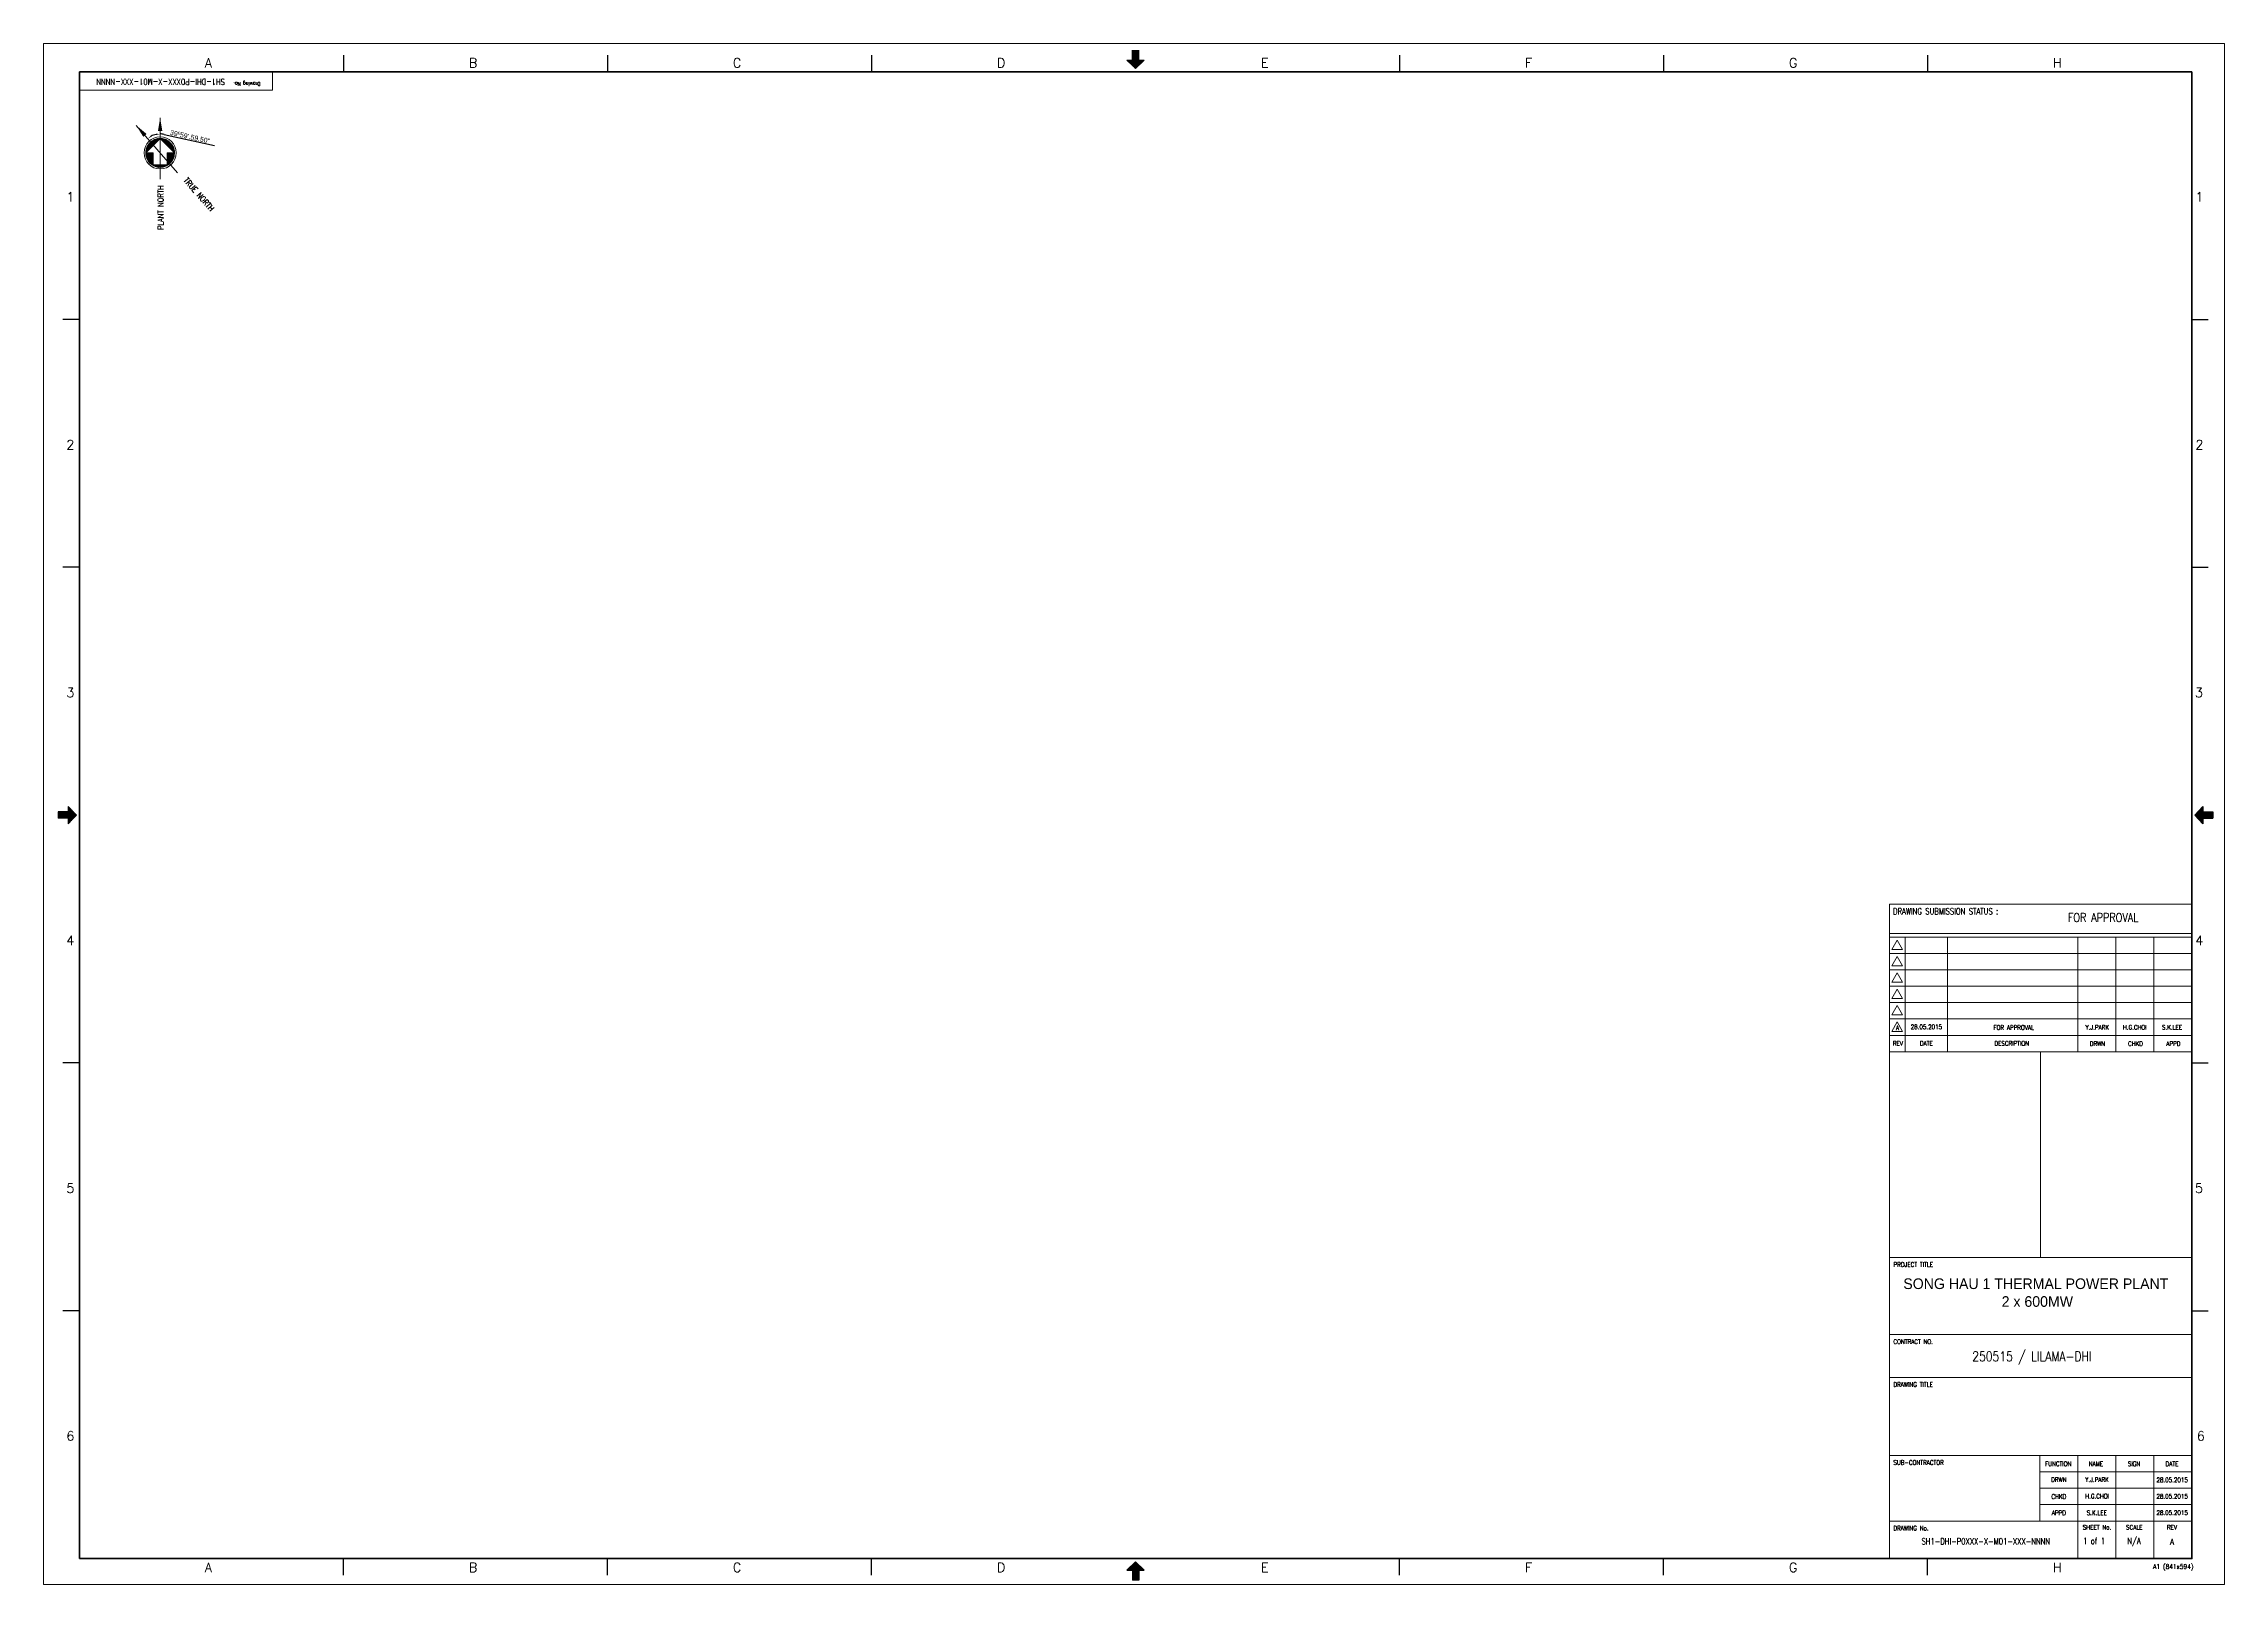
# Model space of a CAD drawing. Header units: millimetres. Extents: x 0 to 841, y 0 to 594.
import ezdxf
from ezdxf.enums import TextEntityAlignment as Align

# ---------------------------------------------------------------- set-up
doc = ezdxf.new("R2010")
doc.units = ezdxf.units.MM
doc.layers.get('DefPoints').update_dxf_attribs({"lineweight": 0})
for name, color, linetype in [('_DIM', 7, 'Continuous'), ('_EQUIP', 3, 'Continuous'), ('_KEYPLAN', 7, 'Continuous'), ('_TITLE BLOCK', 7, 'Continuous'), ('FRAME2', 8, 'Continuous'), ('타이틀', 7, 'Continuous')]:
    doc.layers.add(name, color=color, linetype=linetype)
doc.layers.add('PROJECT-TEXT', color=7, linetype='Continuous', lineweight=50)
doc.styles.add('arial', font='arial.ttf')
doc.styles.add('CG', font='romans.shx')
doc.styles.add('ROMANC', font='romanc', dxfattribs={"bigfont": 'whgdtxt'})
doc.styles.add('ROMANS', font='ROMANS.shx', dxfattribs={"width": 0.8})
doc.dimstyles.new('VT4_GA(350)', dxfattribs={"dimscale": 300, "dimtxt": 3, "dimasz": 2.5, "dimexe": 1.5, "dimexo": 0.5, "dimgap": 0.5, "dimtad": 1, "dimdec": 0, "dimdsep": 46, "dimlunit": 6, "dimtxsty": 'Standard', "dimcen": 0, "dimclrd": 4, "dimclre": 4, "dimclrt": 7, "dimadec": 0, "dimazin": 0, "dimtfac": 1, "dimtdec": 0, "dimtmove": 0, "dimatfit": 3, "dimfxl": 0.18, "dimtolj": 1, "dimtzin": 0, "dimarcsym": 1})

# ---------------------------------------------------------------- blocks, each defined once
blk = doc.blocks.new('*D4')
at = {"layer": '_DIM', "color": 4, "lineweight": -2, "transparency": 16777216}
blk.add_line((-19288, -7739), (-10211, -9764), dxfattribs=at)
for start, end in [(102.57687, 118.42313), (77.42313, 90)]:
    blk.add_arc((-20033, -11080), 3424, start, end, dxfattribs=at)
at = {"layer": '_DIM', "color": 4, "linetype": 'Continuous', "lineweight": 0, "transparency": 16777216}
for points in [[(-20792, -7615), (-20765, -7863), (-20033, -7657)], [(-21592, -8172), (-21734, -7967), (-22279, -8496)]]:
    blk.add_solid(points, dxfattribs=at)
at = {"layer": 'DefPoints', "color": 0, "linetype": 'Continuous', "lineweight": 0, "transparency": 16777216}
for p in [(-24348, -6117), (-20033, -4760), (-21605, -8039), (-16895, -14691), (-20033, -15864)]:
    blk.add_point(p, dxfattribs=at)
at = {"layer": '_DIM', "color": 7, "linetype": 'Continuous', "transparency": 16777216, "insert": (-14619, -8166), "char_height": 900, "attachment_point": 5, "rotation": 347.42313}
blk.add_mtext('\\A1;39º59\'.59.50"', dxfattribs=at)
blk = doc.blocks.new('A$C34382222')
at = {"layer": '_KEYPLAN', "color": 2, "linetype": 'Continuous', "lineweight": 0}
for p, q in [((-16894.8, -14690.6), (-24347.8, -6116.9)), ((-20033.2, -15864), (-20033.2, -4759.8)), ((-20033.5, -8472.3), (-22641.1, -11080.4)), ((-20033.5, -8472.3), (-22641.1, -11080.4)), ((-21297.5, -11080.3), (-22641.1, -11080.4)), ((-21297.5, -11080.3), (-22641.1, -11080.4)), ((-20097, -8473.1), (-22640.3, -11016.4)), ((-20097, -8473.1), (-22640.3, -11016.4)), ((-20162.3, -8475.6), (-22637.8, -10951)), ((-20162.3, -8475.6), (-22637.8, -10951)), ((-20230.4, -8480.2), (-22633.5, -10883.1)), ((-20230.4, -8480.2), (-22633.5, -10883.1)), ((-20299.6, -8486.5), (-22626.9, -10813.7)), ((-20299.6, -8486.5), (-22626.9, -10813.7)), ((-20371.3, -8494.7), (-22618.8, -10742.3)), ((-20371.3, -8494.7), (-22618.8, -10742.3)), ((-20444.8, -8505.3), (-22608.7, -10668.5)), ((-20444.8, -8505.3), (-22608.7, -10668.5)), ((-20521.7, -8518.4), (-22594.8, -10592.2)), ((-20521.7, -8518.4), (-22594.8, -10592.2)), ((-22594, -11080.4), (-22593.9, -11573.7)), ((-22594, -11080.4), (-22593.9, -11573.7)), ((-20601.2, -8535.3), (-22577.9, -10512.6)), ((-20601.2, -8535.3), (-22577.9, -10512.6)), ((-20684.6, -8555.4), (-22558, -10428.7)), ((-20684.6, -8555.4), (-22558, -10428.7)), ((-22549, -11080.1), (-22549, -11766.6)), ((-22549, -11080.1), (-22549, -11766.6)), ((-20771.8, -8579.1), (-22534.6, -10341.8)), ((-20771.8, -8579.1), (-22534.6, -10341.8)), ((-20863.6, -8608.5), (-22505.2, -10249.2)), ((-20863.6, -8608.5), (-22505.2, -10249.2)), ((-22504.6, -11080.1), (-22504.6, -11912.9)), ((-22504.6, -11080.1), (-22504.6, -11912.9)), ((-20962.5, -8643.7), (-22469.8, -10151.1)), ((-20962.5, -8643.7), (-22469.8, -10151.1)), ((-22459.9, -11080.1), (-22459.9, -12035.2)), ((-22459.9, -11080.1), (-22459.9, -12035.2)), ((-21069, -8687), (-22426.4, -10044)), ((-21069, -8687), (-22426.4, -10044)), ((-22415, -11080.1), (-22414.9, -12142)), ((-22415, -11080.1), (-22414.9, -12142)), ((-21186.7, -8741), (-22372.2, -9926.6)), ((-21186.7, -8741), (-22372.2, -9926.6)), ((-22370.3, -11080.1), (-22370.2, -12237.1)), ((-22370.3, -11080.1), (-22370.2, -12237.1)), ((-22325.6, -11080.4), (-22325.6, -12323.2)), ((-22325.6, -11080.4), (-22325.6, -12323.2)), ((-21321.2, -8812.6), (-22300.6, -9792)), ((-21321.2, -8812.6), (-22300.6, -9792)), ((-22280.9, -11080.4), (-22280.6, -12402.5)), ((-22280.9, -11080.4), (-22280.6, -12402.5)), ((-22236.5, -11080.4), (-22236.7, -12475.8)), ((-22236.5, -11080.4), (-22236.7, -12475.8)), ((-21486.9, -8915.6), (-22198.2, -9626.4)), ((-21486.9, -8915.6), (-22198.2, -9626.4)), ((-22191.6, -11080.1), (-22191.5, -12543.6)), ((-22191.6, -11080.1), (-22191.5, -12543.6)), ((-22146.9, -11080.1), (-22146.8, -12607.9)), ((-22146.9, -11080.1), (-22146.8, -12607.9)), ((-22102.5, -11080.1), (-22102.2, -12667.5)), ((-22102.5, -11080.1), (-22102.2, -12667.5)), ((-22057.3, -11080.4), (-22057.2, -12724.2)), ((-22057.3, -11080.4), (-22057.2, -12724.2)), ((-22012.6, -11080.4), (-22012.8, -12777.9)), ((-22012.6, -11080.4), (-22012.8, -12777.9)), ((-21967.9, -11080.4), (-21967.8, -12828.8)), ((-21967.9, -11080.4), (-21967.8, -12828.8)), ((-21923.5, -11080.4), (-21923.7, -12876.8)), ((-21923.5, -11080.4), (-21923.7, -12876.8)), ((-21878.8, -11080.4), (-21878.8, -12922.8)), ((-21878.8, -11080.4), (-21878.8, -12922.8)), ((-21833.9, -11080.1), (-21833.5, -12967.2)), ((-21833.9, -11080.1), (-21833.5, -12967.2)), ((-21788.9, -11080.1), (-21789.1, -13007.8)), ((-21788.9, -11080.1), (-21789.1, -13007.8)), ((-21744.2, -11080.1), (-21744.2, -13048.1)), ((-21744.2, -11080.1), (-21744.2, -13048.1)), ((-21699.6, -11080.1), (-21699.8, -13086)), ((-21699.6, -11080.1), (-21699.8, -13086)), ((-21655.4, -11080.1), (-21655.4, -13122.2)), ((-21655.4, -11080.1), (-21655.4, -13122.2)), ((-21610.5, -11080.3), (-21610.1, -13157.1)), ((-21610.5, -11080.3), (-21610.1, -13157.1)), ((-21565.5, -11080.3), (-21565.5, -13190.3)), ((-21565.5, -11080.3), (-21565.5, -13190.3)), ((-21520.9, -11080.1), (-21521, -13221.9)), ((-21520.9, -11080.1), (-21521, -13221.9)), ((-21475.9, -11080.3), (-21476.1, -13252.4)), ((-21475.9, -11080.3), (-21476.1, -13252.4)), ((-21431.8, -11080.1), (-21431.4, -13281.3)), ((-21431.8, -11080.1), (-21431.4, -13281.3)), ((-21386.5, -11080.3), (-21386.5, -13309.1)), ((-21386.5, -11080.3), (-21386.5, -13309.1)), ((-21342.1, -11080.3), (-21342.3, -13335.5)), ((-21342.1, -11080.3), (-21342.3, -13335.5)), ((-21297.5, -11080.3), (-21297.4, -13270.1)), ((-21297.5, -11080.3), (-21297.4, -13270.1)), ((-20033.5, -8472.3), (-17425.7, -11080.2)), ((-20033.5, -8472.3), (-17425.7, -11080.2)), ((-19969.7, -8473.1), (-17425.9, -11016.2)), ((-19969.7, -8473.1), (-17425.9, -11016.2)), ((-19904.1, -8475.6), (-17428.1, -10950.8)), ((-19904.1, -8475.6), (-17428.1, -10950.8)), ((-19836, -8480.2), (-17433, -10882.9)), ((-19836, -8480.2), (-17433, -10882.9)), ((-19766.8, -8486.5), (-17439.3, -10813.5)), ((-19766.8, -8486.5), (-17439.3, -10813.5)), ((-19695.4, -8494.6), (-17447.5, -10741.8)), ((-19695.4, -8494.6), (-17447.5, -10741.8)), ((-19621.3, -8505.3), (-17458.1, -10668)), ((-19621.3, -8505.3), (-17458.1, -10668)), ((-19545, -8518.3), (-17471.2, -10591.7)), ((-19545, -8518.3), (-17471.2, -10591.7)), ((-19465.2, -8534.9), (-17488.1, -10512.4)), ((-19465.2, -8534.9), (-17488.1, -10512.4)), ((-19381.8, -8555.1), (-17508, -10428.5)), ((-19381.8, -8555.1), (-17508, -10428.5)), ((-19294.6, -8579.1), (-17531.9, -10341.9)), ((-19294.6, -8579.1), (-17531.9, -10341.9)), ((-19202.3, -8608.5), (-17561.1, -10249.3)), ((-19202.3, -8608.5), (-17561.1, -10249.3)), ((-19103.9, -8643.6), (-17596.2, -10150.9)), ((-19103.9, -8643.6), (-17596.2, -10150.9)), ((-18997.4, -8686.7), (-17639.8, -10044.1)), ((-18997.4, -8686.7), (-17639.8, -10044.1)), ((-18880, -8740.9), (-17694.3, -9926.5)), ((-18880, -8740.9), (-17694.3, -9926.5)), ((-17425.7, -11080.2), (-18769, -11080)), ((-18769, -11080), (-18768.9, -13269.8)), ((-17425.7, -11080.2), (-18769, -11080)), ((-18769, -11080), (-18768.9, -13269.8)), ((-18744.9, -8813.1), (-17766, -9792.1)), ((-18744.9, -8813.1), (-17766, -9792.1)), ((-18723.8, -11080), (-18724, -13335.4)), ((-18723.8, -11080), (-18724, -13335.4)), ((-18679.7, -11080), (-18679.3, -13308.7)), ((-18679.7, -11080), (-18679.3, -13308.7)), ((-18634.7, -11080.2), (-18634.9, -13281.5)), ((-18634.7, -11080.2), (-18634.9, -13281.5)), ((-18590, -11080.2), (-18589.7, -13252.3)), ((-18590, -11080.2), (-18589.7, -13252.3)), ((-18579.2, -8915.5), (-17868.7, -9626.2)), ((-18579.2, -8915.5), (-17868.7, -9626.2)), ((-18545.6, -11080.2), (-18545.6, -13222.1)), ((-18545.6, -11080.2), (-18545.6, -13222.1)), ((-18500.4, -11080), (-18500.6, -13190.2)), ((-18500.4, -11080), (-18500.6, -13190.2)), ((-18456, -11080.2), (-18455.7, -13157)), ((-18456, -11080.2), (-18455.7, -13157)), ((-18411.1, -11080.2), (-18411, -13122.1)), ((-18411.1, -11080.2), (-18411, -13122.1)), ((-18366.4, -11080.2), (-18366.3, -13085.6)), ((-18366.4, -11080.2), (-18366.3, -13085.6)), ((-18321.7, -11080.2), (-18321.9, -13048)), ((-18321.7, -11080.2), (-18321.9, -13048)), ((-18277, -11080.2), (-18277.2, -13007.7)), ((-18277, -11080.2), (-18277.2, -13007.7)), ((-18232.6, -11080.2), (-18232.3, -12966.8)), ((-18232.6, -11080.2), (-18232.3, -12966.8)), ((-18187.7, -11080.2), (-18187.6, -12922.7)), ((-18187.7, -11080.2), (-18187.6, -12922.7)), ((-18143, -11079.9), (-18142.9, -12876.6)), ((-18143, -11079.9), (-18142.9, -12876.6)), ((-18098.3, -11079.9), (-18098.2, -12828.7)), ((-18098.3, -11079.9), (-18098.2, -12828.7)), ((-18053.9, -11079.9), (-18053.6, -12777.7)), ((-18053.9, -11079.9), (-18053.6, -12777.7)), ((-18008.7, -11080.2), (-18008.6, -12724.1)), ((-18008.7, -11080.2), (-18008.6, -12724.1)), ((-17964.3, -11080.2), (-17964.5, -12667.1)), ((-17964.3, -11080.2), (-17964.5, -12667.1)), ((-17919.6, -11080.2), (-17919.5, -12608)), ((-17919.6, -11080.2), (-17919.5, -12608)), ((-17874.6, -11080.2), (-17874.6, -12543.4)), ((-17874.6, -11080.2), (-17874.6, -12543.4)), ((-17830.2, -11079.9), (-17829.9, -12475.3)), ((-17830.2, -11079.9), (-17829.9, -12475.3)), ((-17785.3, -11080.2), (-17785.5, -12402.3)), ((-17785.3, -11080.2), (-17785.5, -12402.3)), ((-17740.6, -11080.2), (-17740.6, -12323)), ((-17740.6, -11080.2), (-17740.6, -12323)), ((-17696.2, -11080.2), (-17696.2, -12236.9)), ((-17696.2, -11080.2), (-17696.2, -12236.9)), ((-17651.2, -11080.2), (-17651.2, -12142.1)), ((-17651.2, -11080.2), (-17651.2, -12142.1)), ((-17606.8, -11080.2), (-17606.8, -12035.1)), ((-17606.8, -11080.2), (-17606.8, -12035.1)), ((-17561.6, -11079.9), (-17561.6, -11912.7)), ((-17561.6, -11079.9), (-17561.6, -11912.7)), ((-17517.2, -11080.2), (-17517.5, -11766.2)), ((-17517.2, -11080.2), (-17517.5, -11766.2)), ((-17472.5, -11079.9), (-17472.5, -11573.6)), ((-17472.5, -11079.9), (-17472.5, -11573.6)), ((-18688.9, -13315), (-21377.5, -13315.1)), ((-18688.9, -13315), (-21377.5, -13315.1)), ((-18766.2, -13359.4), (-21299.6, -13359.2)), ((-18766.2, -13359.4), (-21299.6, -13359.2)), ((-18768.9, -13269.8), (-21297.4, -13270.1)), ((-18768.9, -13269.8), (-21297.4, -13270.1)), ((-18849.9, -13404.3), (-21216.2, -13404.4)), ((-18849.9, -13404.3), (-21216.2, -13404.4)), ((-18941.9, -13449), (-21123.8, -13449.1)), ((-18941.9, -13449), (-21123.8, -13449.1)), ((-19045.7, -13493.2), (-21020.9, -13493.2)), ((-19045.7, -13493.2), (-21020.9, -13493.2)), ((-19162.3, -13538.4), (-20904, -13538.5)), ((-19162.3, -13538.4), (-20904, -13538.5)), ((-19301.3, -13583.1), (-20765, -13582.9)), ((-19301.3, -13583.1), (-20765, -13582.9)), ((-19476.2, -13627.8), (-20590.4, -13627.8)), ((-19476.2, -13627.8), (-20590.4, -13627.8)), ((-19749.4, -13672.5), (-20316.9, -13672.5)), ((-19749.4, -13672.5), (-20316.9, -13672.5))]:
    blk.add_line(p, q, dxfattribs=at)
for radius in [2905.8, 2905.8, 2607.8, 2607.8]:
    blk.add_circle((-20033, -11080.2), radius, dxfattribs=at)
blk.add_point((-20316.9, -13672.5), dxfattribs=at)
blk.add_point((-20316.9, -13672.5), dxfattribs=at)
for points in [[(-22484, -7655.3), (-24347.8, -6116.9), (-23083.7, -8176.6)], [(-19635.9, -7143.6), (-20033.2, -4759.8), (-20430.5, -7143.6)]]:
    blk.add_solid(points, dxfattribs=at)
at = {"layer": '_TITLE BLOCK', "color": 2, "lineweight": 0, "style": 'ROMANC', "width": 0.8}
for s, height, rotation, p in [('TRUE NORTH', 1048.86, 311, (-13005.3, -18590)), ('PLANT NORTH', 1048.858, 90, (-19951.6, -20980.2))]:
    blk.add_text(s, height=height, rotation=rotation, dxfattribs=at).set_placement(p, align=Align.MIDDLE)
at = {"layer": '_DIM', "linetype": 'Continuous'}
dim = blk.add_angular_dim_2l(base=(-21605.2, -8038.9), line1=((-16894.8, -14690.6), (-24347.8, -6116.9)), line2=((-20033.2, -15864), (-20033.2, -4759.8)), text='39º59\'.59.50"', dimstyle='VT4_GA(350)', dxfattribs=at)
dim.commit()
dim.dimension.update_dxf_attribs({"geometry": '*D4', "text_midpoint": (-14618.7, -8165.7)})

msp = doc.modelspace()

# ---------------------------------------------------------------- linework, layer by layer
at = {"color": 0}
for p, q in [((419.88, 591.41), (422.33, 591.41)), ((419.88, 591.34), (422.33, 591.34)), ((419.88, 591.27), (422.33, 591.27)), ((419.88, 591.2), (422.33, 591.2)), ((419.88, 591.13), (422.33, 591.13)), ((419.88, 591.06), (422.33, 591.06)), ((419.88, 590.99), (422.33, 590.99)), ((419.88, 590.92), (422.33, 590.92)), ((419.88, 590.85), (422.33, 590.85)), ((419.88, 590.78), (422.33, 590.78)), ((419.88, 590.71), (422.33, 590.71)), ((419.88, 590.64), (422.33, 590.64)), ((419.88, 590.57), (422.33, 590.57)), ((419.88, 590.5), (422.33, 590.5)), ((419.88, 590.43), (422.33, 590.43)), ((419.88, 590.36), (422.33, 590.36)), ((419.88, 590.29), (422.33, 590.29)), ((419.88, 590.22), (422.33, 590.22)), ((419.88, 590.15), (422.33, 590.15)), ((419.88, 590.08), (422.33, 590.08)), ((419.88, 590.01), (422.33, 590.01)), ((419.88, 589.94), (422.33, 589.94)), ((419.88, 589.87), (422.33, 589.87)), ((419.88, 589.8), (422.33, 589.8)), ((419.88, 589.73), (422.33, 589.73)), ((419.88, 589.66), (422.33, 589.66)), ((419.88, 589.59), (422.33, 589.59)), ((419.88, 589.52), (422.33, 589.52)), ((419.88, 589.45), (422.33, 589.45)), ((419.88, 589.38), (422.33, 589.38)), ((419.88, 589.31), (422.33, 589.31)), ((419.88, 589.24), (422.33, 589.24)), ((419.88, 589.17), (422.33, 589.17)), ((419.88, 589.1), (422.33, 589.1)), ((419.88, 589.03), (422.33, 589.03)), ((419.88, 588.96), (422.33, 588.96)), ((419.88, 588.89), (422.33, 588.89)), ((419.88, 588.82), (422.33, 588.82)), ((419.88, 588.75), (422.33, 588.75)), ((417.85, 587.57), (424.36, 587.57)), ((417.92, 587.5), (424.28, 587.5)), ((418, 587.43), (424.21, 587.43)), ((418.07, 587.36), (424.13, 587.36)), ((418.15, 587.29), (424.06, 587.29)), ((418.22, 587.22), (423.99, 587.22)), ((418.29, 587.15), (423.91, 587.15)), ((418.37, 587.08), (423.84, 587.08)), ((418.44, 587.01), (423.76, 587.01)), ((418.52, 586.94), (423.69, 586.94)), ((418.59, 586.87), (423.62, 586.87)), ((418.66, 586.8), (423.54, 586.8)), ((418.74, 586.73), (423.47, 586.73)), ((418.81, 586.66), (423.4, 586.66)), ((418.88, 586.59), (423.32, 586.59)), ((418.96, 586.52), (423.25, 586.52)), ((419.03, 586.45), (423.17, 586.45)), ((419.11, 586.38), (423.1, 586.38)), ((419.18, 586.31), (423.03, 586.31)), ((419.25, 586.24), (422.95, 586.24)), ((419.33, 586.17), (422.88, 586.17)), ((419.4, 586.1), (422.81, 586.1)), ((419.47, 586.03), (422.73, 586.03)), ((419.55, 585.96), (422.66, 585.96)), ((419.62, 585.89), (422.58, 585.89)), ((419.7, 585.82), (422.51, 585.82)), ((419.77, 585.75), (422.44, 585.75)), ((419.84, 585.68), (422.36, 585.68)), ((419.88, 588.68), (422.33, 588.68)), ((419.88, 588.61), (422.33, 588.61)), ((419.88, 588.54), (422.33, 588.54)), ((419.88, 588.47), (422.33, 588.47)), ((419.88, 588.4), (422.33, 588.4)), ((419.88, 588.33), (422.33, 588.33)), ((419.88, 588.26), (422.33, 588.26)), ((419.88, 588.19), (422.33, 588.19)), ((419.88, 588.12), (422.33, 588.12)), ((419.88, 588.05), (422.33, 588.05)), ((419.88, 587.98), (422.33, 587.98)), ((419.88, 587.91), (422.33, 587.91)), ((419.88, 587.85), (422.33, 587.85)), ((419.88, 587.78), (422.33, 587.78)), ((419.88, 587.71), (422.33, 587.71)), ((419.88, 587.64), (422.33, 587.64)), ((419.92, 585.61), (422.29, 585.61)), ((419.99, 585.54), (422.21, 585.54)), ((420.07, 585.47), (422.14, 585.47)), ((420.14, 585.4), (422.07, 585.4)), ((420.21, 585.33), (421.99, 585.33)), ((420.29, 585.26), (421.92, 585.26)), ((420.36, 585.19), (421.85, 585.19)), ((420.43, 585.12), (421.77, 585.12)), ((420.51, 585.05), (421.7, 585.05)), ((420.58, 584.98), (421.62, 584.98)), ((420.66, 584.91), (421.55, 584.91)), ((420.73, 584.84), (421.48, 584.84)), ((420.8, 584.77), (421.4, 584.77)), ((420.88, 584.7), (421.33, 584.7)), ((420.95, 584.63), (421.26, 584.63)), ((421.02, 584.56), (421.18, 584.56)), ((421.1, 584.49), (421.11, 584.49)), ((5.67, 297.79), (5.67, 295.34)), ((5.74, 297.79), (5.74, 295.34)), ((5.81, 297.79), (5.81, 295.34)), ((5.88, 297.79), (5.88, 295.34)), ((5.95, 297.79), (5.95, 295.34)), ((6.02, 297.79), (6.02, 295.34)), ((6.09, 297.79), (6.09, 295.34)), ((6.16, 297.79), (6.16, 295.34)), ((6.23, 297.79), (6.23, 295.34)), ((6.3, 297.79), (6.3, 295.34)), ((6.37, 297.79), (6.37, 295.34)), ((6.44, 297.79), (6.44, 295.34)), ((6.51, 297.79), (6.51, 295.34)), ((6.58, 297.79), (6.58, 295.34)), ((6.65, 297.79), (6.65, 295.34)), ((6.72, 297.79), (6.72, 295.34)), ((6.79, 297.79), (6.79, 295.34)), ((6.86, 297.79), (6.86, 295.34)), ((6.93, 297.79), (6.93, 295.34)), ((7, 297.79), (7, 295.34)), ((7.07, 297.79), (7.07, 295.34)), ((7.14, 297.79), (7.14, 295.34)), ((7.21, 297.79), (7.21, 295.34)), ((7.28, 297.79), (7.28, 295.34)), ((7.35, 297.79), (7.35, 295.34)), ((7.42, 297.79), (7.42, 295.34)), ((7.49, 297.79), (7.49, 295.34)), ((7.56, 297.79), (7.56, 295.34)), ((7.63, 297.79), (7.63, 295.34)), ((7.7, 297.79), (7.7, 295.34)), ((7.77, 297.79), (7.77, 295.34)), ((7.84, 297.79), (7.84, 295.34)), ((7.91, 297.79), (7.91, 295.34)), ((7.98, 297.79), (7.98, 295.34)), ((8.05, 297.79), (8.05, 295.34)), ((8.12, 297.79), (8.12, 295.34)), ((8.19, 297.79), (8.19, 295.34)), ((8.26, 297.79), (8.26, 295.34)), ((8.33, 297.79), (8.33, 295.34)), ((8.4, 297.79), (8.4, 295.34)), ((8.47, 297.79), (8.47, 295.34)), ((8.54, 297.79), (8.54, 295.34)), ((8.61, 297.79), (8.61, 295.34)), ((8.68, 297.79), (8.68, 295.34)), ((8.75, 297.79), (8.75, 295.34)), ((8.82, 297.79), (8.82, 295.34)), ((8.89, 297.79), (8.89, 295.34)), ((8.96, 297.79), (8.96, 295.34)), ((9.03, 297.79), (9.03, 295.34)), ((9.1, 297.79), (9.1, 295.34)), ((9.17, 297.79), (9.17, 295.34)), ((9.24, 297.79), (9.24, 295.34)), ((9.31, 297.79), (9.31, 295.34)), ((9.38, 297.79), (9.38, 295.34)), ((9.45, 297.79), (9.45, 295.34)), ((9.52, 299.82), (9.52, 293.31)), ((9.59, 299.75), (9.59, 293.39)), ((9.66, 299.67), (9.66, 293.46)), ((9.73, 299.6), (9.73, 293.54)), ((9.8, 299.52), (9.8, 293.61)), ((9.87, 299.45), (9.87, 293.68)), ((9.94, 299.38), (9.94, 293.76)), ((10.01, 299.3), (10.01, 293.83)), ((10.08, 299.23), (10.08, 293.91)), ((10.15, 299.16), (10.15, 293.98)), ((10.22, 299.08), (10.22, 294.05)), ((10.29, 299.01), (10.29, 294.13)), ((10.36, 298.93), (10.36, 294.2)), ((10.43, 298.86), (10.43, 294.27)), ((10.5, 298.79), (10.5, 294.35)), ((10.57, 298.71), (10.57, 294.42)), ((10.64, 298.64), (10.64, 294.5)), ((10.71, 298.56), (10.71, 294.57)), ((10.78, 298.49), (10.78, 294.64)), ((10.85, 298.42), (10.85, 294.72)), ((10.92, 298.34), (10.92, 294.79)), ((10.99, 298.27), (10.99, 294.87)), ((11.06, 298.2), (11.06, 294.94)), ((11.13, 298.12), (11.13, 295.01)), ((11.2, 298.05), (11.2, 295.09)), ((11.27, 297.97), (11.27, 295.16)), ((11.34, 297.9), (11.34, 295.23)), ((11.41, 297.83), (11.41, 295.31)), ((11.48, 297.75), (11.48, 295.38)), ((11.55, 297.68), (11.55, 295.46)), ((11.62, 297.61), (11.62, 295.53)), ((11.69, 297.53), (11.69, 295.6)), ((11.76, 297.46), (11.76, 295.68)), ((11.83, 297.38), (11.83, 295.75)), ((11.9, 297.31), (11.9, 295.82)), ((11.97, 297.24), (11.97, 295.9)), ((12.04, 297.16), (12.04, 295.97)), ((12.11, 297.09), (12.11, 296.05)), ((12.18, 297.01), (12.18, 296.12)), ((12.25, 296.94), (12.25, 296.19)), ((12.32, 296.87), (12.32, 296.27)), ((12.39, 296.79), (12.39, 296.34)), ((12.46, 296.72), (12.46, 296.42)), ((12.53, 296.65), (12.53, 296.49)), ((12.6, 296.57), (12.6, 296.56)), ((829.61, 296.57), (829.61, 296.56)), ((829.68, 296.65), (829.68, 296.49)), ((829.75, 296.72), (829.75, 296.42)), ((829.82, 296.79), (829.82, 296.34)), ((829.89, 296.87), (829.89, 296.27)), ((829.96, 296.94), (829.96, 296.19)), ((830.03, 297.01), (830.03, 296.12)), ((830.1, 297.09), (830.1, 296.05)), ((830.17, 297.16), (830.17, 295.97)), ((830.24, 297.24), (830.24, 295.9)), ((830.31, 297.31), (830.31, 295.82)), ((830.38, 297.38), (830.38, 295.75)), ((830.45, 297.46), (830.45, 295.68)), ((830.52, 297.53), (830.52, 295.6)), ((830.59, 297.61), (830.59, 295.53)), ((830.66, 297.68), (830.66, 295.46)), ((830.73, 297.75), (830.73, 295.38)), ((830.8, 297.83), (830.8, 295.31)), ((830.87, 297.9), (830.87, 295.23)), ((830.94, 297.97), (830.94, 295.16)), ((831.01, 298.05), (831.01, 295.09)), ((831.08, 298.12), (831.08, 295.01)), ((831.15, 298.2), (831.15, 294.94)), ((831.22, 298.27), (831.22, 294.87)), ((831.29, 298.34), (831.29, 294.79)), ((831.36, 298.42), (831.36, 294.72)), ((831.43, 298.49), (831.43, 294.64)), ((831.5, 298.56), (831.5, 294.57)), ((831.57, 298.64), (831.57, 294.5)), ((831.64, 298.71), (831.64, 294.42)), ((831.71, 298.79), (831.71, 294.35)), ((831.78, 298.86), (831.78, 294.27)), ((831.85, 298.93), (831.85, 294.2)), ((831.92, 299.01), (831.92, 294.13)), ((831.99, 299.08), (831.99, 294.05)), ((832.06, 299.16), (832.06, 293.98)), ((832.13, 299.23), (832.13, 293.91)), ((832.2, 299.3), (832.2, 293.83)), ((832.27, 299.38), (832.27, 293.76)), ((832.34, 299.45), (832.34, 293.68)), ((832.41, 299.52), (832.41, 293.61)), ((832.48, 299.6), (832.48, 293.54)), ((832.55, 299.67), (832.55, 293.46)), ((832.62, 299.75), (832.62, 293.39)), ((832.69, 299.82), (832.69, 293.31)), ((832.76, 297.79), (832.76, 295.34)), ((832.83, 297.79), (832.83, 295.34)), ((832.9, 297.79), (832.9, 295.34)), ((832.97, 297.79), (832.97, 295.34)), ((833.04, 297.79), (833.04, 295.34)), ((833.11, 297.79), (833.11, 295.34)), ((833.18, 297.79), (833.18, 295.34)), ((833.25, 297.79), (833.25, 295.34)), ((833.32, 297.79), (833.32, 295.34)), ((833.39, 297.79), (833.39, 295.34)), ((833.46, 297.79), (833.46, 295.34)), ((833.53, 297.79), (833.53, 295.34)), ((833.6, 297.79), (833.6, 295.34)), ((833.67, 297.79), (833.67, 295.34)), ((833.74, 297.79), (833.74, 295.34)), ((833.81, 297.79), (833.81, 295.34)), ((833.88, 297.79), (833.88, 295.34)), ((833.95, 297.79), (833.95, 295.34)), ((834.02, 297.79), (834.02, 295.34)), ((834.09, 297.79), (834.09, 295.34)), ((834.16, 297.79), (834.16, 295.34)), ((834.23, 297.79), (834.23, 295.34)), ((834.3, 297.79), (834.3, 295.34)), ((834.37, 297.79), (834.37, 295.34)), ((834.43, 297.79), (834.43, 295.34)), ((834.5, 297.79), (834.5, 295.34)), ((834.57, 297.79), (834.57, 295.34)), ((834.64, 297.79), (834.64, 295.34)), ((834.71, 297.79), (834.71, 295.34)), ((834.78, 297.79), (834.78, 295.34)), ((834.85, 297.79), (834.85, 295.34)), ((834.92, 297.79), (834.92, 295.34)), ((834.99, 297.79), (834.99, 295.34)), ((835.06, 297.79), (835.06, 295.34)), ((835.13, 297.79), (835.13, 295.34)), ((835.2, 297.79), (835.2, 295.34)), ((835.27, 297.79), (835.27, 295.34)), ((835.34, 297.79), (835.34, 295.34)), ((835.41, 297.79), (835.41, 295.34)), ((835.48, 297.79), (835.48, 295.34)), ((835.55, 297.79), (835.55, 295.34)), ((835.62, 297.79), (835.62, 295.34)), ((835.69, 297.79), (835.69, 295.34)), ((835.76, 297.79), (835.76, 295.34)), ((835.83, 297.79), (835.83, 295.34)), ((835.9, 297.79), (835.9, 295.34)), ((835.97, 297.79), (835.97, 295.34)), ((836.04, 297.79), (836.04, 295.34)), ((836.11, 297.79), (836.11, 295.34)), ((836.18, 297.79), (836.18, 295.34)), ((836.25, 297.79), (836.25, 295.34)), ((836.32, 297.79), (836.32, 295.34)), ((836.39, 297.79), (836.39, 295.34)), ((836.46, 297.79), (836.46, 295.34)), ((836.53, 297.79), (836.53, 295.34)), ((420.88, 8.45), (421.33, 8.45)), ((420.95, 8.52), (421.26, 8.52)), ((421.02, 8.59), (421.18, 8.59)), ((421.1, 8.65), (421.11, 8.65)), ((417.85, 5.58), (424.36, 5.58)), ((417.92, 5.65), (424.28, 5.65)), ((418, 5.72), (424.21, 5.72)), ((418.07, 5.79), (424.13, 5.79)), ((418.15, 5.86), (424.06, 5.86)), ((418.22, 5.93), (423.99, 5.93)), ((418.29, 6), (423.91, 6)), ((418.37, 6.07), (423.84, 6.07)), ((418.44, 6.14), (423.76, 6.14)), ((418.52, 6.21), (423.69, 6.21)), ((418.59, 6.28), (423.62, 6.28)), ((418.66, 6.35), (423.54, 6.35)), ((418.74, 6.42), (423.47, 6.42)), ((418.81, 6.49), (423.4, 6.49)), ((418.88, 6.56), (423.32, 6.56)), ((418.96, 6.63), (423.25, 6.63)), ((419.03, 6.7), (423.17, 6.7)), ((419.11, 6.77), (423.1, 6.77)), ((419.18, 6.84), (423.03, 6.84)), ((419.25, 6.91), (422.95, 6.91)), ((419.33, 6.98), (422.88, 6.98)), ((419.4, 7.05), (422.81, 7.05)), ((419.47, 7.12), (422.73, 7.12)), ((419.55, 7.19), (422.66, 7.19)), ((419.62, 7.26), (422.58, 7.26)), ((419.7, 7.33), (422.51, 7.33)), ((419.77, 7.4), (422.44, 7.4)), ((419.84, 7.47), (422.36, 7.47)), ((419.88, 5.51), (422.33, 5.51)), ((419.88, 5.44), (422.33, 5.44)), ((419.88, 5.37), (422.33, 5.37)), ((419.88, 5.3), (422.33, 5.3)), ((419.88, 5.23), (422.33, 5.23)), ((419.88, 5.16), (422.33, 5.16)), ((419.88, 5.09), (422.33, 5.09)), ((419.88, 5.02), (422.33, 5.02)), ((419.88, 4.95), (422.33, 4.95)), ((419.88, 4.88), (422.33, 4.88)), ((419.88, 4.81), (422.33, 4.81)), ((419.88, 4.74), (422.33, 4.74)), ((419.88, 4.67), (422.33, 4.67)), ((419.88, 4.6), (422.33, 4.6)), ((419.88, 4.53), (422.33, 4.53)), ((419.88, 4.46), (422.33, 4.46)), ((419.88, 4.39), (422.33, 4.39)), ((419.88, 4.32), (422.33, 4.32)), ((419.88, 4.25), (422.33, 4.25)), ((419.88, 4.18), (422.33, 4.18)), ((419.88, 4.11), (422.33, 4.11)), ((419.88, 4.04), (422.33, 4.04)), ((419.88, 3.97), (422.33, 3.97)), ((419.88, 3.9), (422.33, 3.9)), ((419.88, 3.83), (422.33, 3.83)), ((419.88, 3.76), (422.33, 3.76)), ((419.88, 3.69), (422.33, 3.69)), ((419.88, 3.62), (422.33, 3.62)), ((419.88, 3.55), (422.33, 3.55)), ((419.88, 3.48), (422.33, 3.48)), ((419.88, 3.41), (422.33, 3.41)), ((419.88, 3.34), (422.33, 3.34)), ((419.88, 3.27), (422.33, 3.27)), ((419.88, 3.2), (422.33, 3.2)), ((419.88, 3.13), (422.33, 3.13)), ((419.88, 3.06), (422.33, 3.06)), ((419.88, 2.99), (422.33, 2.99)), ((419.88, 2.92), (422.33, 2.92)), ((419.88, 2.85), (422.33, 2.85)), ((419.88, 2.78), (422.33, 2.78)), ((419.88, 2.71), (422.33, 2.71)), ((419.88, 2.64), (422.33, 2.64)), ((419.88, 2.57), (422.33, 2.57)), ((419.88, 2.5), (422.33, 2.5)), ((419.88, 2.43), (422.33, 2.43)), ((419.88, 2.36), (422.33, 2.36)), ((419.88, 2.29), (422.33, 2.29)), ((419.88, 2.22), (422.33, 2.22)), ((419.88, 2.15), (422.33, 2.15)), ((419.88, 2.08), (422.33, 2.08)), ((419.88, 2.01), (422.33, 2.01)), ((419.88, 1.94), (422.33, 1.94)), ((419.88, 1.87), (422.33, 1.87)), ((419.88, 1.8), (422.33, 1.8)), ((419.88, 1.73), (422.33, 1.73)), ((419.92, 7.54), (422.29, 7.54)), ((419.99, 7.61), (422.21, 7.61)), ((420.07, 7.68), (422.14, 7.68)), ((420.14, 7.75), (422.07, 7.75)), ((420.21, 7.82), (421.99, 7.82)), ((420.29, 7.89), (421.92, 7.89)), ((420.36, 7.96), (421.85, 7.96)), ((420.43, 8.03), (421.77, 8.03)), ((420.51, 8.1), (421.7, 8.1)), ((420.58, 8.17), (421.62, 8.17)), ((420.66, 8.24), (421.55, 8.24)), ((420.73, 8.31), (421.48, 8.31)), ((420.8, 8.38), (421.4, 8.38))]:
    msp.add_line(p, q, dxfattribs=at)
at = {"lineweight": 0}
msp.add_line((711.84, 262.3), (828.39, 262.3), dxfattribs=at)
msp.add_line((711.84, 9.99), (828.39, 9.99))
at = {"layer": '_TITLE BLOCK', "linetype": 'Continuous', "lineweight": 0}
for p, q in [((841, 594), (0, 594)), ((0, 594), (0, 0)), ((841, 0), (841, 594)), ((828.39, 583.16), (711.85, 583.16)), ((828.39, 500.85), (828.39, 583.16)), ((0, 0), (841, 0)), ((841, 0), (1.21, 0))]:
    msp.add_line(p, q, dxfattribs=at)
at = {"layer": '_TITLE BLOCK', "lineweight": 40}
for p, q in [((13.82, 583.16), (13.82, 9.99)), ((828.39, 583.16), (13.82, 583.16)), ((828.39, 9.99), (828.39, 583.16)), ((13.82, 9.99), (828.39, 9.99))]:
    msp.add_line(p, q, dxfattribs=at)
at = {"layer": '_TITLE BLOCK', "lineweight": 0}
for p, q in [((88.25, 576.08), (88.25, 583.16)), ((13.82, 576.08), (88.25, 576.08)), ((711.84, 262.3), (711.84, 9.99)), ((711.84, 250.87), (828.39, 250.87)), ((711.84, 249.55), (828.39, 249.55)), ((714.83, 248.42), (712.74, 244.79)), ((712.74, 244.79), (716.93, 244.79)), ((716.93, 244.79), (714.83, 248.42)), ((717.89, 249.55), (717.89, 205.33)), ((734.26, 249.55), (734.26, 205.33)), ((784.47, 249.55), (784.47, 205.33)), ((799.11, 249.55), (799.11, 205.33)), ((813.75, 249.55), (813.75, 205.33)), ((711.84, 243.24), (828.39, 243.24)), ((711.84, 236.92), (828.39, 236.92)), ((714.83, 242.11), (712.74, 238.47)), ((712.74, 238.47), (716.93, 238.47)), ((714.83, 235.79), (712.74, 232.16)), ((716.93, 238.47), (714.83, 242.11)), ((716.93, 232.16), (714.83, 235.79)), ((711.84, 230.6), (828.39, 230.6)), ((712.74, 232.16), (716.93, 232.16)), ((714.83, 229.47), (712.74, 225.84)), ((716.93, 225.84), (714.83, 229.47)), ((711.84, 224.28), (828.39, 224.28)), ((712.74, 225.84), (716.93, 225.84)), ((714.83, 223.16), (712.74, 219.52)), ((712.74, 219.52), (716.93, 219.52)), ((716.93, 219.52), (714.83, 223.16)), ((711.84, 217.97), (828.39, 217.97)), ((711.84, 211.65), (828.39, 211.65)), ((714.83, 216.84), (712.74, 213.21)), ((712.74, 213.21), (716.93, 213.21)), ((716.93, 213.21), (714.83, 216.84)), ((711.84, 205.33), (828.39, 205.33)), ((770.12, 205.33), (770.12, 126.02)), ((711.84, 126.02), (828.39, 126.02)), ((711.84, 96.28), (828.39, 96.28)), ((711.84, 79.77), (828.39, 79.77)), ((711.84, 49.68), (828.39, 49.68)), ((769.82, 49.68), (769.82, 24.41)), ((769.82, 43.36), (828.39, 43.36)), ((784.47, 49.68), (784.47, 9.99)), ((799.11, 49.68), (799.11, 9.99)), ((813.75, 49.68), (813.75, 9.99)), ((769.82, 37.04), (828.39, 37.04)), ((769.82, 30.73), (828.39, 30.73)), ((711.84, 24.41), (828.39, 24.41))]:
    msp.add_line(p, q, dxfattribs=at)
at = {"layer": 'FRAME2'}
msp.add_point((828.39, 9.99), dxfattribs=at)
at = {"layer": '타이틀', "color": 7}
for p, q in [((115.64, 589.58), (115.64, 583.16)), ((217.46, 589.58), (217.46, 583.16)), ((319.28, 589.58), (319.28, 583.16)), ((419.88, 587.63), (419.88, 591.48)), ((422.33, 587.63), (422.33, 591.48)), ((522.92, 589.58), (522.92, 583.16)), ((624.74, 589.58), (624.74, 583.16)), ((726.56, 589.58), (726.56, 583.16)), ((417.78, 587.63), (419.88, 587.63)), ((421.1, 584.48), (417.78, 587.63)), ((421.1, 584.48), (424.42, 587.63)), ((422.33, 587.63), (424.42, 587.63)), ((13.82, 487.63), (7.4, 487.63)), ((828.39, 487.63), (834.8, 487.63)), ((13.82, 392.1), (7.4, 392.1)), ((828.39, 392.1), (834.8, 392.1)), ((9.45, 297.79), (5.61, 297.79)), ((9.45, 295.34), (5.61, 295.34)), ((9.45, 299.89), (9.45, 297.79)), ((12.6, 296.57), (9.45, 299.89)), ((12.6, 296.57), (9.45, 293.25)), ((9.45, 295.34), (9.45, 293.25)), ((829.61, 296.57), (832.75, 299.89)), ((829.61, 296.57), (832.75, 293.25)), ((832.75, 299.89), (832.75, 297.79)), ((832.75, 297.79), (836.6, 297.79)), ((832.75, 295.34), (832.75, 293.25)), ((832.75, 295.34), (836.6, 295.34)), ((13.82, 201.04), (7.4, 201.04)), ((828.39, 201.04), (834.8, 201.04)), ((13.82, 105.51), (7.4, 105.51)), ((828.39, 105.51), (834.8, 105.51)), ((115.64, 3.57), (115.64, 9.99)), ((217.46, 3.57), (217.46, 9.99)), ((319.28, 3.57), (319.28, 9.99)), ((421.1, 8.66), (417.78, 5.51)), ((421.1, 8.66), (424.42, 5.51)), ((522.92, 3.57), (522.92, 9.99)), ((624.74, 3.57), (624.74, 9.99)), ((726.56, 3.57), (726.56, 9.99)), ((417.78, 5.51), (419.88, 5.51)), ((419.88, 5.51), (419.88, 1.67)), ((422.33, 5.51), (422.33, 1.67)), ((422.33, 5.51), (424.42, 5.51))]:
    msp.add_line(p, q, dxfattribs=at)

# ---------------------------------------------------------------- block references
at = {"layer": '_EQUIP', "xscale": 0.002130131580793908, "yscale": 0.002130131580793908, "zscale": 0.002130131580793908}
msp.add_blockref('A$C34382222', (87.61, 575.48), dxfattribs=at)

# ---------------------------------------------------------------- texts
at = {"layer": '_TITLE BLOCK', "lineweight": 0, "style": 'ROMANS', "width": 0.8}
msp.add_text('SH1-DHI-P0XXX-X-M01-XXX-NNNN', height=2.403, rotation=180, dxfattribs=at).set_placement((45.14, 580.47), align=Align.CENTER)
msp.add_text('Drawing No.', height=1.4567, rotation=180, dxfattribs=at).set_placement((83.64, 579.2))
for s, height, p in [('DRAWING SUBMISSION STATUS :', 2.403, (713.24, 259.49)), ('250515 / LILAMA-DHI', 3.8048, (743.77, 87.89)), ('SHEET No.', 1.766, (786.4, 22)), ('SCALE', 1.766, (803.07, 22)), ('REV', 1.766, (818.83, 22))]:
    msp.add_text(s, height=height, dxfattribs=at).set_placement(p, align=Align.MIDDLE_LEFT)
for s, height, p in [('FOR APPROVAL', 3.4043, (794.25, 257.09)), ('FOR APPROVAL', 1.7659, (759.76, 214.69)), ('REV', 1.766, (715.09, 208.57)), ('DATE', 1.766, (726.06, 208.57)), ('DESCRIPTION', 1.7659, (758.99, 208.57)), ('DRWN', 1.766, (792.05, 208.45)), ('CHKD', 1.766, (806.73, 208.45)), ('APPD', 1.766, (821.3, 208.45)), ('FUNCTION', 1.766, (776.91, 46.49)), ('NAME', 1.766, (791.46, 46.49)), ('SIGN', 1.766, (806.16, 46.49)), ('DATE', 1.766, (820.8, 46.49)), ('DRWN', 1.766, (777.17, 40.38)), ('CHKD', 1.766, (777.17, 33.83)), ('APPD', 1.766, (777.17, 27.58))]:
    msp.add_text(s, height=height, dxfattribs=at).set_placement(p, align=Align.MIDDLE_CENTER)
for s, height, p in [('A', 1.77, (714.31, 213.71)), ('28.05.2015', 1.766, (720.03, 214.04)), ('Y.J.PARK', 1.766, (787.43, 213.88)), ('H.G.CHOI', 1.766, (801.88, 213.88)), ('S.K.LEE', 1.766, (816.93, 213.88)), ('PROJECT TITLE', 1.7659, (713.36, 122.42)), ('CONTRACT NO.', 1.7659, (713.36, 92.68)), ('DRAWING TITLE', 1.7659, (713.36, 76.17)), ('SUB-CONTRACTOR', 1.7659, (713.36, 46.07)), ('Y.J.PARK', 1.766, (787.35, 39.5)), ('H.G.CHOI', 1.766, (787.35, 33.09)), ('28.05.2015', 1.766, (814.81, 39.38)), ('28.05.2015', 1.766, (814.81, 33.06)), ('S.K.LEE', 1.766, (787.92, 26.73)), ('28.05.2015', 1.766, (814.81, 26.75)), ('DRAWING No.', 1.7659, (713.36, 20.8)), ('1 of 1', 2.4, (786.51, 15.56)), ('N/A', 2.4, (803.61, 15.56)), ('A', 2.4, (820.06, 15.19))]:
    msp.add_text(s, height=height, dxfattribs=at).set_placement(p)
at = {"layer": '_TITLE BLOCK', "lineweight": 0, "width": 0.8}
for s, height, style, p in [('SH1-DHI-P0XXX-X-M01-XXX-NNNN', 2.4, 'ROMANS', (748.98, 15.43)), ('A1 (841x594)', 1.8646, 'ROMANC', (821.28, 5.94))]:
    msp.add_text(s, height=height, dxfattribs=dict(at, style=style)).set_placement(p, align=Align.CENTER)
at = {"layer": 'PROJECT-TEXT', "color": 7, "style": 'arial', "width": 0.95}
for s, p in [('SONG HAU 1 THERMAL POWER PLANT', (717.19, 113.86)), ('2 x 600MW', (755.11, 107))]:
    msp.add_text(s, height=4.101, dxfattribs=at).set_placement(p)
at = {"layer": '타이틀', "color": 7, "style": 'CG'}
for s, p in [('A', (62.15, 584.81, 0)), ('B', (163.97, 584.81, 0)), ('C', (265.79, 584.81, 0)), ('D', (367.62, 584.81, 0)), ('E', (469.44, 584.81, 0)), ('F', (571.26, 584.81, 0)), ('G', (673.08, 584.81, 0)), ('H', (774.9, 584.81, 0)), ('1', (8.78, 533.08, -0.01)), ('1', (829.83, 533.08, -0.01)), ('2', (8.78, 437.55, -0.01)), ('2', (829.83, 437.55, -0.01)), ('3', (8.78, 342.02, -0.01)), ('3', (829.65, 342.02, -0.01)), ('4', (8.78, 246.49, -0.01)), ('4', (829.83, 246.49, -0.01)), ('5', (8.78, 150.96, -0.01)), ('5', (829.65, 150.96, -0.01)), ('6', (8.78, 55.43, -0.01)), ('6', (830.34, 55.43, -0.01)), ('A', (62.15, 4.73, 0)), ('B', (163.97, 4.73, 0)), ('C', (265.79, 4.73, 0)), ('D', (367.62, 4.73, 0)), ('E', (469.44, 4.73, 0)), ('F', (571.26, 4.73, 0)), ('G', (673.08, 4.73, 0)), ('H', (774.9, 4.73, 0))]:
    msp.add_text(s, height=3.6, dxfattribs=at).set_placement(p)

doc.saveas('drawing.dxf')
